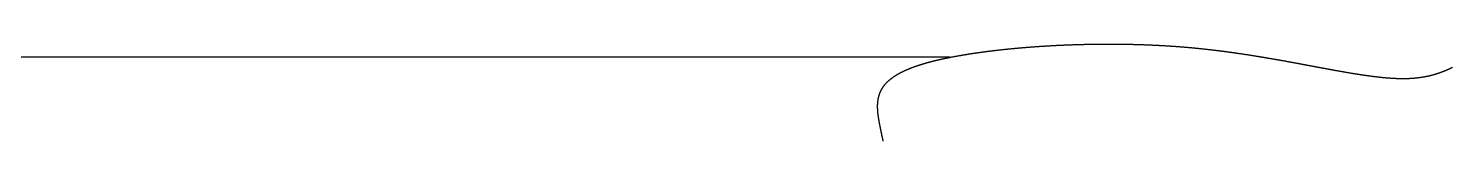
# Model space of a CAD drawing. Header units: millimetres. Extents: x -8855 to 105318, y -17958 to 67465.
# Drawn here: x 56675 to 57370, y 46595 to 46642 of the extents above; entities that cross this region are included whole.
import ezdxf

# ---------------------------------------------------------------- set-up
doc = ezdxf.new("R2010")
doc.units = ezdxf.units.MM
doc.header["$LTSCALE"] = 25

msp = doc.modelspace()

# ---------------------------------------------------------------- linework, layer by layer
msp.add_line((57124.54209, 46636.05204), (56065.89675, 46636.05204))
msp.add_lwpolyline([(57092.05971, 46595.00316), (57092.04073, 46595.08929), (57092.02178, 46595.17536), (57092.00285, 46595.26137), (57091.98394, 46595.34731), (57091.96506, 46595.43319), (57091.9462, 46595.519), (57091.92737, 46595.60474), (57091.90855, 46595.69042), (57091.88977, 46595.77604), (57091.871, 46595.86158), (57091.85226, 46595.94706), (57091.83355, 46596.03248), (57091.81486, 46596.11783), (57091.7962, 46596.20311), (57091.77756, 46596.28833), (57091.75895, 46596.37348), (57091.74036, 46596.45856), (57091.7218, 46596.54358), (57091.70327, 46596.62853), (57091.68476, 46596.71341), (57091.66628, 46596.79823), (57091.64783, 46596.88298), (57091.62941, 46596.96766), (57091.61101, 46597.05227), (57091.59264, 46597.13682), (57091.57431, 46597.2213), (57091.556, 46597.30571), (57091.53772, 46597.39005), (57091.51947, 46597.47433), (57091.50125, 46597.55854), (57091.48306, 46597.64268), (57091.46491, 46597.72675), (57091.44678, 46597.81075), (57091.42869, 46597.89468), (57091.41062, 46597.97855), (57091.39259, 46598.06235), (57091.3746, 46598.14608), (57091.35664, 46598.22974), (57091.33871, 46598.31333), (57091.32081, 46598.39685), (57091.30295, 46598.4803), (57091.28512, 46598.56369), (57091.26733, 46598.647), (57091.24958, 46598.73025), (57091.23186, 46598.81342), (57091.21417, 46598.89653), (57091.19653, 46598.97957), (57091.17892, 46599.06253), (57091.16134, 46599.14543), (57091.14381, 46599.22826), (57091.12631, 46599.31101), (57091.10885, 46599.3937), (57091.09143, 46599.47632), (57091.07405, 46599.55886), (57091.05671, 46599.64134), (57091.03941, 46599.72374), (57091.02215, 46599.80608), (57091.00492, 46599.88834), (57090.98774, 46599.97053), (57090.9706, 46600.05266), (57090.95351, 46600.13471), (57090.93645, 46600.21669), (57090.91944, 46600.29859), (57090.90247, 46600.38043), (57090.88554, 46600.4622), (57090.86866, 46600.54389), (57090.85182, 46600.62551), (57090.83502, 46600.70706), (57090.81827, 46600.78854), (57090.80157, 46600.86995), (57090.7849, 46600.95128), (57090.76829, 46601.03254), (57090.75172, 46601.11373), (57090.7352, 46601.19485), (57090.71872, 46601.2759), (57090.70229, 46601.35687), (57090.68591, 46601.43777), (57090.66958, 46601.5186), (57090.65329, 46601.59935), (57090.63706, 46601.68003), (57090.62087, 46601.76064), (57090.60474, 46601.84118), (57090.58866, 46601.92164), (57090.57262, 46602.00203), (57090.55664, 46602.08235), (57090.54072, 46602.16259), (57090.52485, 46602.24276), (57090.50903, 46602.32286), (57090.49327, 46602.40288), (57090.47757, 46602.48283), (57090.46193, 46602.56271), (57090.44635, 46602.64251), (57090.43082, 46602.72225), (57090.41536, 46602.8019), (57090.39996, 46602.88149), (57090.38462, 46602.961), (57090.36935, 46603.04043), (57090.35415, 46603.1198), (57090.33901, 46603.19909), (57090.32393, 46603.27831), (57090.30893, 46603.35745), (57090.29399, 46603.43652), (57090.27913, 46603.51552), (57090.26434, 46603.59444), (57090.24962, 46603.67329), (57090.23497, 46603.75206), (57090.2204, 46603.83077), (57090.2059, 46603.9094), (57090.19148, 46603.98795), (57090.17713, 46604.06643), (57090.16287, 46604.14484), (57090.14868, 46604.22318), (57090.13458, 46604.30144), (57090.12056, 46604.37962), (57090.10662, 46604.45774), (57090.09276, 46604.53578), (57090.07898, 46604.61374), (57090.0653, 46604.69164), (57090.0517, 46604.76946), (57090.03818, 46604.8472), (57090.02476, 46604.92487), (57090.01142, 46605.00247), (57089.99818, 46605.07999), (57089.98503, 46605.15744), (57089.97197, 46605.23482), (57089.959, 46605.31212), (57089.94613, 46605.38935), (57089.93335, 46605.46651), (57089.92067, 46605.54359), (57089.90809, 46605.62059), (57089.8956, 46605.69753), (57089.88322, 46605.77439), (57089.87094, 46605.85117), (57089.85875, 46605.92788), (57089.84667, 46606.00452), (57089.8347, 46606.08108), (57089.82283, 46606.15757), (57089.81106, 46606.23399), (57089.7994, 46606.31033), (57089.78785, 46606.3866), (57089.77641, 46606.46279), (57089.76508, 46606.53891), (57089.75386, 46606.61495), (57089.74275, 46606.69092), (57089.73175, 46606.76682), (57089.72087, 46606.84264), (57089.7101, 46606.91839), (57089.69945, 46606.99407), (57089.68891, 46607.06967), (57089.6785, 46607.14519), (57089.6682, 46607.22065), (57089.65803, 46607.29602), (57089.64797, 46607.37133), (57089.63804, 46607.44656), (57089.62824, 46607.52171), (57089.61856, 46607.5968), (57089.609, 46607.6718), (57089.59958, 46607.74674), (57089.59028, 46607.8216), (57089.58111, 46607.89638), (57089.57208, 46607.97109), (57089.56317, 46608.04573), (57089.5544, 46608.12029), (57089.54577, 46608.19478), (57089.53727, 46608.2692), (57089.5289, 46608.34354), (57089.52068, 46608.41781), (57089.5126, 46608.492), (57089.50465, 46608.56612), (57089.49685, 46608.64017), (57089.48919, 46608.71414), (57089.48167, 46608.78803), (57089.4743, 46608.86186), (57089.46708, 46608.93561), (57089.46, 46609.00928), (57089.45308, 46609.08288), (57089.4463, 46609.15641), (57089.43967, 46609.22986), (57089.4332, 46609.30324), (57089.42688, 46609.37655), (57089.42071, 46609.44978), (57089.4147, 46609.52294), (57089.40885, 46609.59602), (57089.40315, 46609.66903), (57089.39761, 46609.74197), (57089.39224, 46609.81483), (57089.38702, 46609.88762), (57089.38197, 46609.96033), (57089.37709, 46610.03297), (57089.37236, 46610.10554), (57089.36781, 46610.17803), (57089.36342, 46610.25045), (57089.3592, 46610.32279), (57089.35515, 46610.39506), (57089.35127, 46610.46726), (57089.34756, 46610.53938), (57089.34403, 46610.61143), (57089.34067, 46610.68341), (57089.33748, 46610.75531), (57089.33448, 46610.82714), (57089.33165, 46610.89889), (57089.329, 46610.97057), (57089.32653, 46611.04218), (57089.32424, 46611.11371), (57089.32213, 46611.18517), (57089.32021, 46611.25655), (57089.31847, 46611.32786), (57089.31692, 46611.3991), (57089.31556, 46611.47027), (57089.31438, 46611.54136), (57089.3134, 46611.61237), (57089.3126, 46611.68331), (57089.312, 46611.75418), (57089.31159, 46611.82498), (57089.31137, 46611.8957), (57089.31135, 46611.96634), (57089.31153, 46612.03692), (57089.3119, 46612.10742), (57089.31248, 46612.17784), (57089.31325, 46612.24819), (57089.31423, 46612.31847), (57089.3154, 46612.38868), (57089.31678, 46612.45881), (57089.31837, 46612.52886), (57089.32016, 46612.59885), (57089.32216, 46612.66876), (57089.32437, 46612.73859), (57089.32678, 46612.80836), (57089.32941, 46612.87805), (57089.33225, 46612.94766), (57089.3353, 46613.0172), (57089.33857, 46613.08667), (57089.34205, 46613.15606), (57089.34575, 46613.22538), (57089.34966, 46613.29463), (57089.3538, 46613.3638), (57089.35815, 46613.4329), (57089.36272, 46613.50193), (57089.36752, 46613.57088), (57089.37254, 46613.63976), (57089.37779, 46613.70857), (57089.38326, 46613.7773), (57089.38896, 46613.84595), (57089.39489, 46613.91454), (57089.40104, 46613.98305), (57089.40743, 46614.05149), (57089.41405, 46614.11985), (57089.4209, 46614.18814), (57089.42798, 46614.25636), (57089.4353, 46614.3245), (57089.44286, 46614.39257), (57089.45065, 46614.46056), (57089.45869, 46614.52849), (57089.46696, 46614.59633), (57089.47547, 46614.66411), (57089.48423, 46614.73181), (57089.49323, 46614.79944), (57089.50247, 46614.86699), (57089.51196, 46614.93447), (57089.52169, 46615.00188), (57089.53168, 46615.06921), (57089.54191, 46615.13648), (57089.55239, 46615.20366), (57089.56313, 46615.27078), (57089.57412, 46615.33782), (57089.58536, 46615.40478), (57089.59686, 46615.47167), (57089.60861, 46615.53849), (57089.62062, 46615.60524), (57089.63289, 46615.67191), (57089.64541, 46615.73851), (57089.6582, 46615.80504), (57089.67125, 46615.87149), (57089.68457, 46615.93787), (57089.69815, 46616.00417), (57089.71199, 46616.07041), (57089.7261, 46616.13656), (57089.74048, 46616.20265), (57089.75513, 46616.26866), (57089.77005, 46616.3346), (57089.78523, 46616.40047), (57089.8007, 46616.46626), (57089.81643, 46616.53197), (57089.83244, 46616.59762), (57089.84873, 46616.66319), (57089.86529, 46616.72869), (57089.88213, 46616.79411), (57089.89925, 46616.85947), (57089.91666, 46616.92474), (57089.93434, 46616.98995), (57089.95231, 46617.05508), (57089.97056, 46617.12014), (57089.98909, 46617.18512), (57090.00792, 46617.25003), (57090.02703, 46617.31487), (57090.04643, 46617.37964), (57090.06612, 46617.44433), (57090.0861, 46617.50895), (57090.10637, 46617.57349), (57090.12694, 46617.63796), (57090.1478, 46617.70236), (57090.16896, 46617.76669), (57090.19041, 46617.83094), (57090.21216, 46617.89512), (57090.23421, 46617.95922), (57090.25657, 46618.02325), (57090.27922, 46618.08721), (57090.30218, 46618.1511), (57090.32544, 46618.21491), (57090.34901, 46618.27865), (57090.37288, 46618.34231), (57090.39706, 46618.40591), (57090.42155, 46618.46943), (57090.44635, 46618.53287), (57090.47146, 46618.59624), (57090.49688, 46618.65954), (57090.52261, 46618.72277), (57090.54866, 46618.78592), (57090.57503, 46618.849), (57090.60171, 46618.91201), (57090.62871, 46618.97494), (57090.65603, 46619.03781), (57090.68367, 46619.10059), (57090.71163, 46619.16331), (57090.73992, 46619.22595), (57090.76853, 46619.28852), (57090.79746, 46619.35101), (57090.82672, 46619.41343), (57090.85631, 46619.47578), (57090.88622, 46619.53806), (57090.91647, 46619.60026), (57090.94705, 46619.66239), (57090.97795, 46619.72444), (57091.0092, 46619.78643), (57091.04077, 46619.84834), (57091.07268, 46619.91017), (57091.10493, 46619.97194), (57091.13752, 46620.03363), (57091.17044, 46620.09525), (57091.20371, 46620.15679), (57091.23732, 46620.21826), (57091.27127, 46620.27966), (57091.30556, 46620.34099), (57091.3402, 46620.40224), (57091.37518, 46620.46342), (57091.41051, 46620.52452), (57091.44619, 46620.58556), (57091.48222, 46620.64652), (57091.5186, 46620.7074), (57091.55534, 46620.76822), (57091.59242, 46620.82896), (57091.62986, 46620.88963), (57091.66766, 46620.95022), (57091.70581, 46621.01074), (57091.74432, 46621.07119), (57091.78319, 46621.13157), (57091.82241, 46621.19187), (57091.862, 46621.2521), (57091.90196, 46621.31226), (57091.94227, 46621.37235), (57091.98295, 46621.43236), (57092.024, 46621.49229), (57092.06541, 46621.55216), (57092.10719, 46621.61195), (57092.14934, 46621.67167), (57092.19187, 46621.73132), (57092.23476, 46621.79089), (57092.27803, 46621.85039), (57092.32167, 46621.90982), (57092.36568, 46621.96918), (57092.41008, 46622.02846), (57092.45485, 46622.08767), (57092.49999, 46622.1468), (57092.54552, 46622.20587), (57092.59143, 46622.26486), (57092.63773, 46622.32378), (57092.6844, 46622.38262), (57092.73146, 46622.44139), (57092.77891, 46622.50009), (57092.82674, 46622.55872), (57092.87496, 46622.61727), (57092.92357, 46622.67575), (57092.97257, 46622.73416), (57093.02196, 46622.7925), (57093.07175, 46622.85076), (57093.12193, 46622.90895), (57093.1725, 46622.96706), (57093.22347, 46623.02511), (57093.27484, 46623.08308), (57093.32661, 46623.14098), (57093.37877, 46623.1988), (57093.43134, 46623.25655), (57093.48431, 46623.31423), (57093.53768, 46623.37184), (57093.59146, 46623.42937), (57093.64564, 46623.48684), (57093.70023, 46623.54422), (57093.75523, 46623.60154), (57093.81064, 46623.65878), (57093.86646, 46623.71595), (57093.92268, 46623.77305), (57093.97933, 46623.83008), (57094.03638, 46623.88703), (57094.09385, 46623.94391), (57094.15174, 46624.00072), (57094.21004, 46624.05745), (57094.26876, 46624.11411), (57094.3279, 46624.1707), (57094.38747, 46624.22722), (57094.44745, 46624.28366), (57094.50786, 46624.34003), (57094.56869, 46624.39633), (57094.62995, 46624.45255), (57094.69163, 46624.50871), (57094.75374, 46624.56479), (57094.81628, 46624.62079), (57094.87925, 46624.67673), (57094.94266, 46624.73259), (57095.00649, 46624.78838), (57095.07076, 46624.8441), (57095.13546, 46624.89974), (57095.2006, 46624.95531), (57095.26618, 46625.01081), (57095.33219, 46625.06624), (57095.39865, 46625.12159), (57095.46554, 46625.17687), (57095.53288, 46625.23208), (57095.60066, 46625.28722), (57095.66888, 46625.34228), (57095.73755, 46625.39727), (57095.80667, 46625.45219), (57095.87623, 46625.50704), (57095.94624, 46625.56181), (57096.0167, 46625.61651), (57096.08762, 46625.67114), (57096.15898, 46625.7257), (57096.2308, 46625.78018), (57096.30308, 46625.83459), (57096.37581, 46625.88893), (57096.44899, 46625.94319), (57096.52264, 46625.99739), (57096.59674, 46626.05151), (57096.67131, 46626.10555), (57096.74633, 46626.15953), (57096.82182, 46626.21343), (57096.89778, 46626.26726), (57096.97419, 46626.32102), (57097.05108, 46626.37471), (57097.12843, 46626.42832), (57097.20625, 46626.48186), (57097.28454, 46626.53533), (57097.36331, 46626.58872), (57097.44254, 46626.64205), (57097.52225, 46626.6953), (57097.60243, 46626.74848), (57097.68309, 46626.80158), (57097.76422, 46626.85462), (57097.84583, 46626.90758), (57097.92793, 46626.96047), (57098.0105, 46627.01328), (57098.09355, 46627.06603), (57098.17709, 46627.1187), (57098.26111, 46627.1713), (57098.34561, 46627.22382), (57098.4306, 46627.27628), (57098.51608, 46627.32866), (57098.60205, 46627.38097), (57098.68851, 46627.43321), (57098.77546, 46627.48537), (57098.8629, 46627.53746), (57098.95083, 46627.58948), (57099.03926, 46627.64143), (57099.12818, 46627.69331), (57099.2176, 46627.74511), (57099.30752, 46627.79684), (57099.39793, 46627.8485), (57099.48885, 46627.90009), (57099.58027, 46627.9516), (57099.67219, 46628.00304), (57099.76461, 46628.05441), (57099.85754, 46628.10571), (57099.95098, 46628.15693), (57100.04492, 46628.20808), (57100.13937, 46628.25916), (57100.23433, 46628.31017), (57100.32981, 46628.36111), (57100.42579, 46628.41197), (57100.52229, 46628.46276), (57100.6193, 46628.51348), (57100.71682, 46628.56413), (57100.81486, 46628.6147), (57100.91343, 46628.6652), (57101.0125, 46628.71563), (57101.1121, 46628.76599), (57101.21222, 46628.81628), (57101.31287, 46628.86649), (57101.41403, 46628.91663), (57101.51572, 46628.9667), (57101.61794, 46629.0167), (57101.72069, 46629.06662), (57101.82396, 46629.11647), (57101.92776, 46629.16625), (57102.03209, 46629.21596), (57102.13696, 46629.2656), (57102.24235, 46629.31516), (57102.34828, 46629.36465), (57102.45475, 46629.41407), (57102.56175, 46629.46342), (57102.66929, 46629.51269), (57102.77737, 46629.5619), (57102.88599, 46629.61103), (57102.99515, 46629.66009), (57103.10485, 46629.70907), (57103.2151, 46629.75799), (57103.32589, 46629.80683), (57103.43723, 46629.8556), (57103.54911, 46629.9043), (57103.66154, 46629.95292), (57103.77452, 46630.00148), (57103.88805, 46630.04996), (57104.00213, 46630.09837), (57104.11677, 46630.14671), (57104.23196, 46630.19497), (57104.3477, 46630.24317), (57104.464, 46630.29129), (57104.58086, 46630.33934), (57104.69827, 46630.38732), (57104.81625, 46630.43522), (57104.93478, 46630.48305), (57105.05388, 46630.53082), (57105.17354, 46630.5785), (57105.29376, 46630.62612), (57105.41454, 46630.67367), (57105.53589, 46630.72114), (57105.65781, 46630.76854), (57105.78029, 46630.81587), (57105.90334, 46630.86312), (57106.02696, 46630.91031), (57106.15114, 46630.95742), (57106.2759, 46631.00446), (57106.40122, 46631.05142), (57106.52711, 46631.09832), (57106.65358, 46631.14514), (57106.78062, 46631.19189), (57106.90823, 46631.23856), (57107.03641, 46631.28517), (57107.16517, 46631.3317), (57107.2945, 46631.37816), (57107.42441, 46631.42454), (57107.55489, 46631.47086), (57107.68596, 46631.5171), (57107.8176, 46631.56327), (57107.94981, 46631.60936), (57108.08261, 46631.65538), (57108.21599, 46631.70133), (57108.34994, 46631.74721), (57108.48448, 46631.79301), (57108.6196, 46631.83874), (57108.7553, 46631.8844), (57108.89159, 46631.92998), (57109.02846, 46631.9755), (57109.16591, 46632.02093), (57109.30395, 46632.0663), (57109.44258, 46632.11159), (57109.58179, 46632.15681), (57109.72159, 46632.20195), (57109.86198, 46632.24703), (57110.00296, 46632.29203), (57110.14452, 46632.33695), (57110.28668, 46632.3818), (57110.42943, 46632.42658), (57110.57277, 46632.47129), (57110.7167, 46632.51592), (57110.86123, 46632.56048), (57111.00635, 46632.60496), (57111.15206, 46632.64937), (57111.29837, 46632.69371), (57111.44528, 46632.73797), (57111.59278, 46632.78216), (57111.74088, 46632.82628), (57111.88958, 46632.87032), (57112.03888, 46632.91429), (57112.18877, 46632.95818), (57112.33927, 46633.002), (57112.49037, 46633.04575), (57112.64207, 46633.08942), (57112.79437, 46633.13302), (57112.94727, 46633.17655), (57113.10078, 46633.22), (57113.25489, 46633.26337), (57113.4096, 46633.30668), (57113.56492, 46633.3499), (57113.72084, 46633.39306), (57113.87737, 46633.43614), (57114.0345, 46633.47914), (57114.19223, 46633.52207), (57114.35057, 46633.56493), (57114.50951, 46633.60771), (57114.66904, 46633.65041), (57114.82918, 46633.69304), (57114.98992, 46633.73559), (57115.15126, 46633.77807), (57115.31319, 46633.82047), (57115.47572, 46633.8628), (57115.63884, 46633.90505), (57115.80256, 46633.94722), (57115.96687, 46633.98932), (57116.13177, 46634.03133), (57116.29726, 46634.07328), (57116.46334, 46634.11514), (57116.63001, 46634.15693), (57116.79726, 46634.19864), (57116.9651, 46634.24027), (57117.13353, 46634.28182), (57117.30254, 46634.3233), (57117.47213, 46634.36469), (57117.6423, 46634.40601), (57117.81305, 46634.44725), (57117.98438, 46634.48841), (57118.15629, 46634.52949), (57118.32878, 46634.57049), (57118.50184, 46634.61141), (57118.67548, 46634.65225), (57118.84968, 46634.69302), (57119.02446, 46634.7337), (57119.19982, 46634.7743), (57119.37574, 46634.81482), (57119.55223, 46634.85526), (57119.72928, 46634.89562), (57119.90691, 46634.93589), (57120.0851, 46634.97609), (57120.26385, 46635.0162), (57120.44316, 46635.05624), (57120.62304, 46635.09619), (57120.80348, 46635.13606), (57120.98448, 46635.17584), (57121.16603, 46635.21555), (57121.34815, 46635.25517), (57121.53082, 46635.2947), (57121.71404, 46635.33416), (57121.89782, 46635.37353), (57122.08215, 46635.41282), (57122.26703, 46635.45202), (57122.45246, 46635.49114), (57122.63845, 46635.53018), (57122.82498, 46635.56913), (57123.01205, 46635.608), (57123.19968, 46635.64678), (57123.38784, 46635.68548), (57123.57656, 46635.72409), (57123.76581, 46635.76262), (57123.9556, 46635.80106), (57124.14594, 46635.83942), (57124.33681, 46635.87769), (57124.52822, 46635.91587), (57124.72017, 46635.95397), (57124.91265, 46635.99198), (57125.10567, 46636.02991), (57125.29922, 46636.06774), (57125.4933, 46636.1055), (57125.68791, 46636.14316), (57125.88304, 46636.18073), (57126.07871, 46636.21822), (57126.27489, 46636.25562), (57126.47161, 46636.29293), (57126.66884, 46636.33016), (57126.86659, 46636.36729), (57127.06486, 46636.40434), (57127.26365, 46636.44129), (57127.46295, 46636.47816), (57127.66277, 46636.51494), (57127.8631, 46636.55163), (57128.06394, 46636.58822), (57128.26529, 46636.62473), (57128.46714, 46636.66115), (57128.6695, 46636.69747), (57128.87237, 46636.73371), (57129.07574, 46636.76985), (57129.27961, 46636.8059), (57129.48397, 46636.84186), (57129.68884, 46636.87773), (57129.8942, 46636.9135), (57130.10006, 46636.94919), (57130.30641, 46636.98478), (57130.51325, 46637.02028), (57130.72058, 46637.05568), (57130.9284, 46637.09099), (57131.1367, 46637.12621), (57131.34549, 46637.16133), (57131.55476, 46637.19636), (57131.76452, 46637.2313), (57131.97475, 46637.26614), (57132.18547, 46637.30088), (57132.39666, 46637.33553), (57132.60832, 46637.37009), (57132.82046, 46637.40455), (57133.03308, 46637.43891), (57133.24616, 46637.47318), (57133.45971, 46637.50735), (57133.67373, 46637.54143), (57133.88821, 46637.57541), (57134.10316, 46637.60929), (57134.31857, 46637.64307), (57134.53444, 46637.67676), (57134.75077, 46637.71035), (57134.96756, 46637.74384), (57135.1848, 46637.77724), (57135.4025, 46637.81053), (57135.62066, 46637.84373), (57135.83926, 46637.87683), (57136.05831, 46637.90983), (57136.27781, 46637.94273), (57136.49776, 46637.97553), (57136.71816, 46638.00823), (57136.93899, 46638.04083), (57137.16027, 46638.07333), (57137.38199, 46638.10573), (57137.60414, 46638.13803), (57137.82674, 46638.17023), (57138.04977, 46638.20233), (57138.27323, 46638.23432), (57138.49712, 46638.26622), (57138.72145, 46638.29801), (57138.9462, 46638.3297), (57139.17138, 46638.36129), (57139.39699, 46638.39277), (57139.62302, 46638.42416), (57139.84948, 46638.45544), (57140.07635, 46638.48662), (57140.30365, 46638.51769), (57140.53136, 46638.54866), (57140.75949, 46638.57953), (57140.98803, 46638.61029), (57141.21698, 46638.64094), (57141.44635, 46638.6715), (57141.67613, 46638.70195), (57141.90631, 46638.73229), (57142.1369, 46638.76253), (57142.3679, 46638.79266), (57142.5993, 46638.82268), (57142.8311, 46638.85261), (57143.0633, 46638.88242), (57143.2959, 46638.91213), (57143.5289, 46638.94173), (57143.76229, 46638.97122), (57143.99608, 46639.00061), (57144.23026, 46639.02989), (57144.46482, 46639.05906), (57144.69978, 46639.08812), (57144.93513, 46639.11708), (57145.17086, 46639.14593), (57145.40697, 46639.17466), (57145.64347, 46639.20329), (57145.88035, 46639.23182), (57146.11761, 46639.26023), (57146.35524, 46639.28853), (57146.59325, 46639.31672), (57146.83164, 46639.3448), (57147.0704, 46639.37278), (57147.30953, 46639.40064), (57147.54903, 46639.42839), (57147.7889, 46639.45603), (57148.02914, 46639.48356), (57148.26974, 46639.51097), (57148.5107, 46639.53828), (57148.75202, 46639.56547), (57148.99371, 46639.59256), (57149.23575, 46639.61953), (57149.47816, 46639.64638), (57149.72091, 46639.67313), (57149.96402, 46639.69976), (57150.20748, 46639.72628), (57150.4513, 46639.75268), (57150.69546, 46639.77897), (57150.93997, 46639.80515), (57151.18482, 46639.83121), (57151.43002, 46639.85716), (57151.67557, 46639.88299), (57151.92145, 46639.90871), (57152.16767, 46639.93431), (57152.41423, 46639.9598), (57152.66113, 46639.98517), (57152.90836, 46640.01043), (57153.15592, 46640.03557), (57153.40382, 46640.0606), (57153.65204, 46640.0855), (57153.90059, 46640.11029), (57154.14947, 46640.13497), (57154.39868, 46640.15952), (57154.64821, 46640.18396), (57154.89806, 46640.20828), (57155.14823, 46640.23249), (57155.39872, 46640.25657), (57155.64952, 46640.28054), (57155.90064, 46640.30439), (57156.15208, 46640.32812), (57156.40382, 46640.35173), (57156.65588, 46640.37522), (57156.90825, 46640.39859), (57157.16092, 46640.42184), (57157.4139, 46640.44498), (57157.66719, 46640.46799), (57157.92077, 46640.49088), (57158.17466, 46640.51365), (57158.42885, 46640.5363), (57158.68333, 46640.55882), (57158.93811, 46640.58123), (57159.19319, 46640.60352), (57159.44856, 46640.62568), (57159.70422, 46640.64772), (57159.96017, 46640.66964), (57160.21641, 46640.69143), (57160.47293, 46640.71311), (57160.72974, 46640.73466), (57160.98683, 46640.75608), (57161.24421, 46640.77739), (57161.50186, 46640.79857), (57161.7598, 46640.81962), (57162.01801, 46640.84055), (57162.27649, 46640.86136), (57162.53525, 46640.88204), (57162.79429, 46640.9026), (57163.05359, 46640.92303), (57163.31316, 46640.94333), (57163.573, 46640.96352), (57163.8331, 46640.98357), (57164.09347, 46641.0035), (57164.35411, 46641.0233), (57164.615, 46641.04298), (57164.87615, 46641.06253), (57165.13756, 46641.08195), (57165.39923, 46641.10124), (57165.66115, 46641.12041), (57165.92332, 46641.13945), (57166.18575, 46641.15836), (57166.44842, 46641.17714), (57166.71135, 46641.1958), (57166.97452, 46641.21432), (57167.23793, 46641.23272), (57167.50159, 46641.25099), (57167.76549, 46641.26913), (57168.02963, 46641.28714), (57168.29401, 46641.30502), (57168.55863, 46641.32276), (57168.82348, 46641.34038), (57169.08856, 46641.35787), (57169.35388, 46641.37523), (57169.61943, 46641.39245), (57169.88521, 46641.40955), (57170.15121, 46641.42651), (57170.41744, 46641.44335), (57170.6839, 46641.46004), (57170.95058, 46641.47661), (57171.21748, 46641.49305), (57171.48459, 46641.50935), (57171.75193, 46641.52552), (57172.01948, 46641.54156), (57172.28725, 46641.55746), (57172.55523, 46641.57323), (57172.82342, 46641.58887), (57173.09182, 46641.60437), (57173.36043, 46641.61973), (57173.62925, 46641.63497), (57173.89827, 46641.65007), (57174.16749, 46641.66503), (57174.43692, 46641.67986), (57174.70655, 46641.69455), (57174.97637, 46641.70911), (57175.24639, 46641.72353), (57175.51661, 46641.73781), (57175.78702, 46641.75196), (57176.05763, 46641.76597), (57176.32842, 46641.77985), (57176.59941, 46641.79358), (57176.87058, 46641.80719), (57177.14194, 46641.82065), (57177.41348, 46641.83397), (57177.6852, 46641.84716), (57177.95711, 46641.86021), (57178.22919, 46641.87312), (57178.50145, 46641.88589), (57178.77389, 46641.89852), (57179.0465, 46641.91102), (57179.31929, 46641.92337), (57179.59225, 46641.93559), (57179.86538, 46641.94766), (57180.13867, 46641.95959), (57180.41213, 46641.97139), (57180.68576, 46641.98304), (57180.95955, 46641.99455), (57181.23351, 46642.00592), (57181.50762, 46642.01715), (57181.78189, 46642.02824), (57182.05632, 46642.03919), (57182.33091, 46642.04999), (57182.60564, 46642.06066), (57182.88054, 46642.07118), (57183.15558, 46642.08155), (57183.43077, 46642.09179), (57183.7061, 46642.10188), (57183.98159, 46642.11183), (57184.25722, 46642.12163), (57184.53299, 46642.13129), (57184.8089, 46642.14081), (57185.08495, 46642.15018), (57185.36114, 46642.15941), (57185.63747, 46642.16849), (57185.91393, 46642.17743), (57186.19052, 46642.18622), (57186.46724, 46642.19487), (57186.7441, 46642.20337), (57187.02108, 46642.21172), (57187.29819, 46642.21993), (57187.57543, 46642.22799), (57187.85278, 46642.23591), (57188.13026, 46642.24368), (57188.40787, 46642.2513), (57188.68558, 46642.25877), (57188.96342, 46642.2661), (57189.24137, 46642.27328), (57189.51944, 46642.28031), (57189.79762, 46642.28719), (57190.0759, 46642.29393), (57190.3543, 46642.30051), (57190.63281, 46642.30695), (57190.91142, 46642.31324), (57191.19013, 46642.31937), (57191.46895, 46642.32536), (57191.74787, 46642.3312), (57192.02689, 46642.33689), (57192.30601, 46642.34242), (57192.58522, 46642.34781), (57192.86453, 46642.35304), (57193.14393, 46642.35813), (57193.42342, 46642.36306), (57193.703, 46642.36784), (57193.98267, 46642.37247), (57194.26243, 46642.37695), (57194.54227, 46642.38128), (57194.8222, 46642.38545), (57195.10221, 46642.38947), (57195.38229, 46642.39334), (57195.66246, 46642.39705), (57195.9427, 46642.40061), (57196.22302, 46642.40402), (57196.50342, 46642.40727), (57196.78388, 46642.41037), (57197.06442, 46642.41331), (57197.34503, 46642.4161), (57197.6257, 46642.41874), (57197.90644, 46642.42122), (57198.18724, 46642.42354), (57198.46811, 46642.42571), (57198.74903, 46642.42772), (57199.03002, 46642.42958), (57199.31106, 46642.43128), (57199.59217, 46642.43283), (57199.87332, 46642.43421), (57200.15453, 46642.43544), (57200.43579, 46642.43652), (57200.7171, 46642.43743), (57200.99846, 46642.43819), (57201.27986, 46642.43879), (57201.56131, 46642.43924), (57201.84281, 46642.43952), (57202.12434, 46642.43964), (57202.40592, 46642.43961), (57202.68754, 46642.43942), (57202.96919, 46642.43907), (57203.25088, 46642.43856), (57203.5326, 46642.43788), (57203.81435, 46642.43705), (57204.09614, 46642.43606), (57204.37795, 46642.43491), (57204.65979, 46642.4336), (57204.94166, 46642.43212), (57205.22355, 46642.43049), (57205.50546, 46642.42869), (57205.7874, 46642.42674), (57206.06935, 46642.42462), (57206.35133, 46642.42234), (57206.63332, 46642.41989), (57206.91532, 46642.41729), (57207.19734, 46642.41452), (57207.47937, 46642.41158), (57207.7614, 46642.40849), (57208.04345, 46642.40523), (57208.32551, 46642.40181), (57208.60756, 46642.39822), (57208.88963, 46642.39447), (57209.17169, 46642.39055), (57209.45376, 46642.38647), (57209.73582, 46642.38223), (57210.01788, 46642.37782), (57210.29994, 46642.37324), (57210.58199, 46642.3685), (57210.86403, 46642.3636), (57211.14606, 46642.35852), (57211.42809, 46642.35328), (57211.7101, 46642.34788), (57211.99209, 46642.34231), (57212.27407, 46642.33657), (57212.55604, 46642.33066), (57212.83798, 46642.32458), (57213.1199, 46642.31834), (57213.40181, 46642.31193), (57213.68368, 46642.30535), (57213.96554, 46642.29861), (57214.24736, 46642.29169), (57214.52916, 46642.28461), (57214.81093, 46642.27736), (57215.09267, 46642.26993), (57215.37437, 46642.26234), (57215.65604, 46642.25458), (57215.93767, 46642.24665), (57216.21926, 46642.23855), (57216.50082, 46642.23027), (57216.78233, 46642.22183), (57217.0638, 46642.21322), (57217.34522, 46642.20443), (57217.6266, 46642.19547), (57217.90794, 46642.18634), (57218.18922, 46642.17704), (57218.47045, 46642.16757), (57218.75163, 46642.15793), (57219.03275, 46642.14811), (57219.31382, 46642.13812), (57219.59484, 46642.12795), (57219.87579, 46642.11762), (57220.15668, 46642.10711), (57220.43752, 46642.09642), (57220.71828, 46642.08556), (57220.99899, 46642.07453), (57221.27962, 46642.06332), (57221.56019, 46642.05194), (57221.84069, 46642.04039), (57222.12111, 46642.02865), (57222.40146, 46642.01675), (57222.68174, 46642.00466), (57222.96195, 46641.99241), (57223.24207, 46641.97997), (57223.52211, 46641.96736), (57223.80208, 46641.95458), (57224.08196, 46641.94161), (57224.36176, 46641.92848), (57224.64147, 46641.91516), (57224.9211, 46641.90167), (57225.20064, 46641.888), (57225.48009, 46641.87416), (57225.75945, 46641.86014), (57226.03871, 46641.84594), (57226.31789, 46641.83156), (57226.59697, 46641.81701), (57226.87595, 46641.80229), (57227.15483, 46641.78738), (57227.43362, 46641.7723), (57227.71231, 46641.75704), (57227.99089, 46641.74161), (57228.26937, 46641.72599), (57228.54775, 46641.71021), (57228.82602, 46641.69424), (57229.10418, 46641.6781), (57229.38223, 46641.66178), (57229.66018, 46641.64528), (57229.93801, 46641.62861), (57230.21573, 46641.61176), (57230.49333, 46641.59473), (57230.77082, 46641.57752), (57231.04819, 46641.56014), (57231.32545, 46641.54258), (57231.60258, 46641.52485), (57231.87959, 46641.50693), (57232.15648, 46641.48884), (57232.43325, 46641.47057), (57232.70989, 46641.45213), (57232.9864, 46641.4335), (57233.26279, 46641.4147), (57233.53904, 46641.39572), (57233.81517, 46641.37657), (57234.09116, 46641.35723), (57234.36702, 46641.33772), (57234.64275, 46641.31803), (57234.91833, 46641.29817), (57235.19378, 46641.27812), (57235.46909, 46641.2579), (57235.74426, 46641.2375), (57236.01929, 46641.21693), (57236.29417, 46641.19617), (57236.56891, 46641.17524), (57236.84351, 46641.15413), (57237.11795, 46641.13284), (57237.39225, 46641.11137), (57237.66639, 46641.08973), (57237.94039, 46641.06791), (57238.21423, 46641.04591), (57238.48792, 46641.02373), (57238.76145, 46641.00137), (57239.03482, 46640.97884), (57239.30804, 46640.95613), (57239.58109, 46640.93324), (57239.85399, 46640.91017), (57240.12672, 46640.88692), (57240.39929, 46640.8635), (57240.67169, 46640.8399), (57240.94393, 46640.81612), (57241.216, 46640.79217), (57241.4879, 46640.76803), (57241.75963, 46640.74373), (57242.0312, 46640.71924), (57242.30259, 46640.69459), (57242.57381, 46640.66975), (57242.84487, 46640.64475), (57243.11575, 46640.61957), (57243.38645, 46640.59422), (57243.65699, 46640.5687), (57243.92735, 46640.54301), (57244.19753, 46640.51715), (57244.46755, 46640.49112), (57244.73738, 46640.46492), (57245.00704, 46640.43855), (57245.27652, 46640.41202), (57245.54583, 46640.38532), (57245.81496, 46640.35846), (57246.08391, 46640.33143), (57246.35268, 46640.30424), (57246.62127, 46640.27688), (57246.88968, 46640.24937), (57247.15792, 46640.22169), (57247.42597, 46640.19385), (57247.69384, 46640.16585), (57247.96153, 46640.1377), (57248.22903, 46640.10938), (57248.49635, 46640.08091), (57248.76349, 46640.05228), (57249.03045, 46640.0235), (57249.29722, 46639.99456), (57249.5638, 46639.96547), (57249.8302, 46639.93622), (57250.09641, 46639.90682), (57250.36244, 46639.87727), (57250.62828, 46639.84757), (57250.89393, 46639.81771), (57251.15939, 46639.78771), (57251.42466, 46639.75756), (57251.68975, 46639.72726), (57251.95464, 46639.69682), (57252.21934, 46639.66623), (57252.48386, 46639.63549), (57252.74818, 46639.60461), (57253.0123, 46639.57358), (57253.27624, 46639.54241), (57253.53998, 46639.5111), (57253.80353, 46639.47964), (57254.06688, 46639.44805), (57254.33004, 46639.41631), (57254.593, 46639.38444), (57254.85577, 46639.35243), (57255.11834, 46639.32028), (57255.38072, 46639.28799), (57255.64289, 46639.25556), (57255.90487, 46639.223), (57256.16665, 46639.19031), (57256.42823, 46639.15748), (57256.68961, 46639.12452), (57256.95079, 46639.09143), (57257.21177, 46639.0582), (57257.47254, 46639.02485), (57257.73312, 46638.99136), (57257.99349, 46638.95775), (57258.25366, 46638.92401), (57258.51363, 46638.89014), (57258.77339, 46638.85614), (57259.03295, 46638.82202), (57259.29231, 46638.78777), (57259.55146, 46638.7534), (57259.81041, 46638.71891), (57260.06915, 46638.6843), (57260.32768, 46638.64957), (57260.58601, 46638.61471), (57260.84414, 46638.57974), (57261.10205, 46638.54465), (57261.35976, 46638.50944), (57261.61726, 46638.47412), (57261.87456, 46638.43869), (57262.13164, 46638.40313), (57262.38852, 46638.36747), (57262.64519, 46638.3317), (57262.90165, 46638.29581), (57263.1579, 46638.25982), (57263.41394, 46638.22371), (57263.66977, 46638.1875), (57263.92539, 46638.15118), (57264.1808, 46638.11476), (57264.436, 46638.07823), (57264.69099, 46638.04159), (57264.94577, 46638.00486), (57265.20033, 46637.96802), (57265.45468, 46637.93108), (57265.70882, 46637.89404), (57265.96275, 46637.8569), (57266.21646, 46637.81966), (57266.46996, 46637.78233), (57266.72325, 46637.7449), (57266.97632, 46637.70738), (57267.22917, 46637.66976), (57267.48181, 46637.63205), (57267.73424, 46637.59424), (57267.98645, 46637.55635), (57268.23845, 46637.51836), (57268.49022, 46637.48029), (57268.74179, 46637.44212), (57268.99313, 46637.40387), (57269.24426, 46637.36554), (57269.49517, 46637.32712), (57269.74586, 46637.28861), (57269.99633, 46637.25002), (57270.24659, 46637.21135), (57270.49662, 46637.1726), (57270.74644, 46637.13377), (57270.99604, 46637.09486), (57271.24542, 46637.05587), (57271.49457, 46637.0168), (57271.74351, 46636.97765), (57271.99223, 46636.93843), (57272.24072, 46636.89914), (57272.48899, 46636.85977), (57272.73705, 46636.82033), (57272.98488, 46636.78082), (57273.23248, 46636.74124), (57273.47987, 46636.70159), (57273.72703, 46636.66187), (57273.97396, 46636.62208), (57274.22068, 46636.58223), (57274.46716, 46636.54231), (57274.71343, 46636.50232), (57274.95947, 46636.46227), (57275.20528, 46636.42216), (57275.45087, 46636.38199), (57275.69623, 46636.34176), (57275.94137, 46636.30146), (57276.18628, 46636.26111), (57276.43096, 46636.2207), (57276.67542, 46636.18024), (57276.91965, 46636.13972), (57277.16365, 46636.09914), (57277.40742, 46636.05851), (57277.65097, 46636.01782), (57277.89428, 46635.97709), (57278.13737, 46635.9363), (57278.38023, 46635.89547), (57278.62285, 46635.85458), (57278.86525, 46635.81365), (57279.10742, 46635.77267), (57279.34935, 46635.73165), (57279.59106, 46635.69057), (57279.83253, 46635.64946), (57280.07377, 46635.6083), (57280.31478, 46635.5671), (57280.55556, 46635.52586), (57280.7961, 46635.48458), (57281.03641, 46635.44326), (57281.27649, 46635.4019), (57281.51634, 46635.36051), (57281.75594, 46635.31908), (57281.99532, 46635.27761), (57282.23446, 46635.23611), (57282.47337, 46635.19458), (57282.71204, 46635.15301), (57282.95047, 46635.11141), (57283.18867, 46635.06979), (57283.42663, 46635.02813), (57283.66436, 46634.98644), (57283.90184, 46634.94473), (57284.13909, 46634.90299), (57284.37611, 46634.86123), (57284.61288, 46634.81944), (57284.84942, 46634.77763), (57285.08572, 46634.7358), (57285.32178, 46634.69394), (57285.55759, 46634.65206), (57285.79317, 46634.61017), (57286.02851, 46634.56825), (57286.26361, 46634.52632), (57286.49847, 46634.48438), (57286.73309, 46634.44241), (57286.96747, 46634.40043), (57287.2016, 46634.35844), (57287.43549, 46634.31644), (57287.66914, 46634.27442), (57287.90255, 46634.2324), (57288.13572, 46634.19036), (57288.36864, 46634.14832), (57288.60131, 46634.10626), (57288.83375, 46634.06421), (57289.06594, 46634.02214), (57289.29788, 46633.98007), (57289.52958, 46633.938), (57289.76104, 46633.89592), (57289.99224, 46633.85385), (57290.22321, 46633.81177), (57290.45392, 46633.76969), (57290.68439, 46633.72761), (57290.91462, 46633.68554), (57291.14459, 46633.64347), (57291.37432, 46633.6014), (57291.6038, 46633.55934), (57291.83303, 46633.51728), (57292.06202, 46633.47523), (57292.29075, 46633.43319), (57292.51923, 46633.39116), (57292.74747, 46633.34914), (57292.97545, 46633.30713), (57293.20319, 46633.26513), (57293.43067, 46633.22314), (57293.65791, 46633.18117), (57293.88489, 46633.13921), (57294.11162, 46633.09727), (57294.3381, 46633.05534), (57294.56433, 46633.01344), (57294.7903, 46632.97155), (57295.01602, 46632.92968), (57295.24149, 46632.88784), (57295.4667, 46632.84601), (57295.69166, 46632.80421), (57295.91637, 46632.76243), (57296.14082, 46632.72067), (57296.36502, 46632.67895), (57296.58896, 46632.63724), (57296.81265, 46632.59557), (57297.03608, 46632.55393), (57297.25925, 46632.51231), (57297.48217, 46632.47073), (57297.70483, 46632.42917), (57297.92723, 46632.38765), (57298.14938, 46632.34616), (57298.37127, 46632.30471), (57298.5929, 46632.26329), (57298.81427, 46632.22191), (57299.03538, 46632.18057), (57299.25623, 46632.13927), (57299.47683, 46632.098), (57299.69716, 46632.05678), (57299.91724, 46632.01559), (57300.13705, 46631.97445), (57300.3566, 46631.93336), (57300.57589, 46631.8923), (57300.79492, 46631.8513), (57301.01369, 46631.81034), (57301.2322, 46631.76942), (57301.45044, 46631.72856), (57301.66842, 46631.68774), (57301.88614, 46631.64697), (57302.10359, 46631.60626), (57302.32078, 46631.5656), (57302.53771, 46631.52499), (57302.75437, 46631.48443), (57302.97077, 46631.44393), (57303.1869, 46631.40349), (57303.40277, 46631.3631), (57303.61837, 46631.32277), (57303.8337, 46631.28251), (57304.04877, 46631.2423), (57304.26357, 46631.20215), (57304.47811, 46631.16206), (57304.69237, 46631.12204), (57304.90637, 46631.08208), (57305.1201, 46631.04219), (57305.33357, 46631.00236), (57305.54676, 46630.9626), (57305.75969, 46630.92291), (57305.97234, 46630.88328), (57306.18473, 46630.84373), (57306.39684, 46630.80424), (57306.60869, 46630.76483), (57306.82026, 46630.72549), (57307.03157, 46630.68623), (57307.2426, 46630.64704), (57307.45336, 46630.60793), (57307.66385, 46630.56889), (57307.87406, 46630.52993), (57308.08401, 46630.49105), (57308.29368, 46630.45225), (57308.50307, 46630.41353), (57308.7122, 46630.37489), (57308.92105, 46630.33633), (57309.12962, 46630.29786), (57309.33792, 46630.25947), (57309.54595, 46630.22117), (57309.7537, 46630.18296), (57309.96117, 46630.14483), (57310.16837, 46630.10679), (57310.37529, 46630.06884), (57310.58194, 46630.03098), (57310.78831, 46629.99322), (57310.9944, 46629.95554), (57311.20021, 46629.91796), (57311.40575, 46629.88047), (57311.611, 46629.84308), (57311.81598, 46629.80579), (57312.02068, 46629.76859), (57312.2251, 46629.73149), (57312.42924, 46629.69449), (57312.6331, 46629.65759), (57312.83668, 46629.62079), (57313.03998, 46629.5841), (57313.243, 46629.5475), (57313.44574, 46629.51102), (57313.64819, 46629.47463), (57313.85037, 46629.43836), (57314.05226, 46629.40219), (57314.25387, 46629.36613), (57314.45519, 46629.33017), (57314.65624, 46629.29433), (57314.857, 46629.2586), (57315.05747, 46629.22298), (57315.25766, 46629.18748), (57315.45757, 46629.15209), (57315.65719, 46629.11681), (57315.85653, 46629.08165), (57316.05558, 46629.04661), (57316.25434, 46629.01168), (57316.45282, 46628.97688), (57316.65101, 46628.94219), (57316.84892, 46628.90763), (57317.04654, 46628.87318), (57317.24387, 46628.83886), (57317.44091, 46628.80467), (57317.63766, 46628.7706), (57317.83413, 46628.73665), (57318.03031, 46628.70283), (57318.22619, 46628.66914), (57318.42179, 46628.63558), (57318.6171, 46628.60215), (57318.81212, 46628.56885), (57319.00685, 46628.53568), (57319.20128, 46628.50264), (57319.39543, 46628.46974), (57319.58928, 46628.43697), (57319.78285, 46628.40434), (57319.97612, 46628.37184), (57320.16909, 46628.33948), (57320.36178, 46628.30726), (57320.55417, 46628.27519), (57320.74627, 46628.24325), (57320.93807, 46628.21145), (57321.12958, 46628.17979), (57321.3208, 46628.14828), (57321.51172, 46628.11692), (57321.70234, 46628.0857), (57321.89267, 46628.05462), (57322.08271, 46628.02369), (57322.27245, 46627.99292), (57322.46189, 46627.96229), (57322.65103, 46627.93181), (57322.83988, 46627.90148), (57323.02843, 46627.87131), (57323.21669, 46627.84128), (57323.40464, 46627.81142), (57323.5923, 46627.78171), (57323.77965, 46627.75215), (57323.96671, 46627.72275), (57324.15347, 46627.69351), (57324.33993, 46627.66443), (57324.52609, 46627.63551), (57324.71195, 46627.60675), (57324.89751, 46627.57816), (57325.08276, 46627.54972), (57325.26772, 46627.52145), (57325.45237, 46627.49335), (57325.63672, 46627.46541), (57325.82077, 46627.43764), (57326.00452, 46627.41004), (57326.18796, 46627.3826), (57326.3711, 46627.35534), (57326.55394, 46627.32825), (57326.73647, 46627.30133), (57326.9187, 46627.27458), (57327.10062, 46627.24801), (57327.28224, 46627.22161), (57327.46355, 46627.19539), (57327.64456, 46627.16934), (57327.82526, 46627.14348), (57328.00566, 46627.11779), (57328.18575, 46627.09228), (57328.36553, 46627.06695), (57328.545, 46627.0418), (57328.72417, 46627.01684), (57328.90302, 46626.99206), (57329.08157, 46626.96747), (57329.25982, 46626.94306), (57329.43775, 46626.91884), (57329.61537, 46626.8948), (57329.79268, 46626.87096), (57329.96969, 46626.8473), (57330.14638, 46626.82384), (57330.32276, 46626.80057), (57330.49883, 46626.77749), (57330.67459, 46626.7546), (57330.85004, 46626.73191), (57331.02518, 46626.70941), (57331.2, 46626.68711), (57331.37451, 46626.66501), (57331.54871, 46626.64311), (57331.7226, 46626.6214), (57331.89617, 46626.5999), (57332.06942, 46626.5786), (57332.24237, 46626.5575), (57332.415, 46626.5366), (57332.58731, 46626.51591), (57332.75931, 46626.49542), (57332.93099, 46626.47514), (57333.10236, 46626.45507), (57333.27341, 46626.43521), (57333.44414, 46626.41555), (57333.61456, 46626.39611), (57333.78466, 46626.37687), (57333.95444, 46626.35785), (57334.12391, 46626.33905), (57334.29305, 46626.32045), (57334.46188, 46626.30208), (57334.63039, 46626.28391), (57334.79858, 46626.26597), (57334.96645, 46626.24824), (57335.134, 46626.23074), (57335.30123, 46626.21345), (57335.46814, 46626.19639), (57335.63473, 46626.17954), (57335.80099, 46626.16292), (57335.96694, 46626.14653), (57336.13256, 46626.13035), (57336.29786, 46626.11441), (57336.46284, 46626.09869), (57336.6275, 46626.0832), (57336.79183, 46626.06794), (57336.95584, 46626.05291), (57337.11953, 46626.03811), (57337.28289, 46626.02354), (57337.44593, 46626.00921), (57337.60864, 46625.99511), (57337.77102, 46625.98124), (57337.93309, 46625.96761), (57338.09482, 46625.95422), (57338.25623, 46625.94106), (57338.41731, 46625.92814), (57338.57807, 46625.91547), (57338.7385, 46625.90303), (57338.8986, 46625.89084), (57339.05837, 46625.87888), (57339.21782, 46625.86718), (57339.37694, 46625.85571), (57339.53573, 46625.84449), (57339.69419, 46625.83352), (57339.85232, 46625.8228), (57340.01012, 46625.81232), (57340.16759, 46625.80209), (57340.32473, 46625.79212), (57340.48154, 46625.78239), (57340.63803, 46625.77291), (57340.79418, 46625.76368), (57340.95, 46625.75471), (57341.10549, 46625.74599), (57341.26065, 46625.73752), (57341.41548, 46625.72931), (57341.56998, 46625.72135), (57341.72414, 46625.71365), (57341.87798, 46625.70621), (57342.03148, 46625.69902), (57342.18465, 46625.69208), (57342.3375, 46625.68541), (57342.49001, 46625.67899), (57342.64218, 46625.67284), (57342.79403, 46625.66694), (57342.94554, 46625.6613), (57343.09672, 46625.65593), (57343.24757, 46625.65082), (57343.39809, 46625.64597), (57343.54828, 46625.64138), (57343.69813, 46625.63705), (57343.84765, 46625.63299), (57343.99683, 46625.6292), (57344.14569, 46625.62567), (57344.29421, 46625.6224), (57344.44239, 46625.6194), (57344.59025, 46625.61667), (57344.73777, 46625.61421), (57344.88495, 46625.61202), (57345.03181, 46625.61009), (57345.17833, 46625.60844), (57345.32451, 46625.60705), (57345.47036, 46625.60594), (57345.61588, 46625.60509), (57345.76106, 46625.60452), (57345.90591, 46625.60423), (57346.05042, 46625.6042), (57346.1946, 46625.60445), (57346.33845, 46625.60498), (57346.48196, 46625.60578), (57346.62513, 46625.60685), (57346.76797, 46625.60821), (57346.91047, 46625.60984), (57347.05264, 46625.61174), (57347.19448, 46625.61393), (57347.33597, 46625.6164), (57347.47714, 46625.61914), (57347.61796, 46625.62216), (57347.75845, 46625.62547), (57347.89861, 46625.62906), (57348.03842, 46625.63293), (57348.17791, 46625.63708), (57348.31705, 46625.64151), (57348.45586, 46625.64623), (57348.59433, 46625.65124), (57348.73247, 46625.65653), (57348.87027, 46625.6621), (57349.00773, 46625.66796), (57349.14486, 46625.6741), (57349.28165, 46625.68053), (57349.4181, 46625.68724), (57349.55422, 46625.69425), (57349.69001, 46625.70153), (57349.82546, 46625.7091), (57349.96057, 46625.71696), (57350.09536, 46625.7251), (57350.22981, 46625.73352), (57350.36392, 46625.74222), (57350.49771, 46625.75121), (57350.63116, 46625.76048), (57350.76429, 46625.77002), (57350.89708, 46625.77985), (57351.02955, 46625.78995), (57351.16169, 46625.80034), (57351.2935, 46625.81099), (57351.42499, 46625.82193), (57351.55615, 46625.83314), (57351.68698, 46625.84462), (57351.81749, 46625.85638), (57351.94768, 46625.86841), (57352.07754, 46625.88071), (57352.20709, 46625.89328), (57352.33631, 46625.90612), (57352.46521, 46625.91924), (57352.59379, 46625.93262), (57352.72205, 46625.94626), (57352.84999, 46625.96018), (57352.97762, 46625.97436), (57353.10492, 46625.9888), (57353.23192, 46626.00351), (57353.35859, 46626.01849), (57353.48495, 46626.03372), (57353.611, 46626.04922), (57353.73673, 46626.06498), (57353.86216, 46626.081), (57353.98727, 46626.09727), (57354.11206, 46626.11381), (57354.23655, 46626.1306), (57354.36073, 46626.14765), (57354.4846, 46626.16496), (57354.60816, 46626.18252), (57354.73141, 46626.20034), (57354.85436, 46626.21841), (57354.977, 46626.23673), (57355.09933, 46626.25531), (57355.22136, 46626.27413), (57355.34309, 46626.29321), (57355.46451, 46626.31253), (57355.58563, 46626.3321), (57355.70645, 46626.35193), (57355.82697, 46626.37199), (57355.94719, 46626.39231), (57356.06711, 46626.41287), (57356.18673, 46626.43367), (57356.30605, 46626.45472), (57356.42507, 46626.47601), (57356.5438, 46626.49754), (57356.66223, 46626.51931), (57356.78037, 46626.54132), (57356.89821, 46626.56357), (57357.01576, 46626.58606), (57357.13302, 46626.60879), (57357.24998, 46626.63176), (57357.36665, 46626.65496), (57357.48304, 46626.67839), (57357.59913, 46626.70206), (57357.71493, 46626.72596), (57357.83045, 46626.75009), (57357.94568, 46626.77445), (57358.06062, 46626.79905), (57358.17528, 46626.82387), (57358.28965, 46626.84891), (57358.40374, 46626.87418), (57358.51755, 46626.89968), (57358.63108, 46626.9254), (57358.74432, 46626.95134), (57358.85729, 46626.97751), (57358.96998, 46627.00389), (57359.08239, 46627.03049), (57359.19452, 46627.05731), (57359.30638, 46627.08434), (57359.41796, 46627.11159), (57359.52927, 46627.13906), (57359.64031, 46627.16673), (57359.75107, 46627.19462), (57359.86157, 46627.22272), (57359.97179, 46627.25102), (57360.08174, 46627.27954), (57360.19143, 46627.30826), (57360.30085, 46627.33719), (57360.41, 46627.36632), (57360.51889, 46627.39565), (57360.62751, 46627.42519), (57360.73587, 46627.45493), (57360.84396, 46627.48486), (57360.9518, 46627.515), (57361.05937, 46627.54533), (57361.16669, 46627.57586), (57361.27374, 46627.60658), (57361.38054, 46627.6375), (57361.48708, 46627.6686), (57361.59336, 46627.6999), (57361.69939, 46627.73139), (57361.80516, 46627.76307), (57361.91069, 46627.79494), (57362.01595, 46627.82699), (57362.12097, 46627.85923), (57362.22574, 46627.89165), (57362.33026, 46627.92425), (57362.43453, 46627.95704), (57362.53855, 46627.99001), (57362.64232, 46628.02315), (57362.74585, 46628.05648), (57362.84914, 46628.08998), (57362.95218, 46628.12365), (57363.05498, 46628.1575), (57363.15753, 46628.19153), (57363.25985, 46628.22572), (57363.36192, 46628.26009), (57363.46376, 46628.29463), (57363.56535, 46628.32933), (57363.66671, 46628.36421), (57363.76784, 46628.39924), (57363.86873, 46628.43445), (57363.96938, 46628.46982), (57364.0698, 46628.50535), (57364.16999, 46628.54104), (57364.26995, 46628.57689), (57364.36967, 46628.6129), (57364.46917, 46628.64907), (57364.56843, 46628.68539), (57364.66747, 46628.72187), (57364.76629, 46628.75851), (57364.86487, 46628.7953), (57364.96323, 46628.83224), (57365.06137, 46628.86933), (57365.15928, 46628.90657), (57365.25698, 46628.94395), (57365.35445, 46628.98149), (57365.4517, 46629.01917), (57365.54873, 46629.057), (57365.64554, 46629.09497), (57365.74213, 46629.13308), (57365.83851, 46629.17133), (57365.93467, 46629.20972), (57366.03062, 46629.24825), (57366.12636, 46629.28692), (57366.22188, 46629.32573), (57366.31719, 46629.36467), (57366.41228, 46629.40374), (57366.50717, 46629.44295), (57366.60185, 46629.48229), (57366.69632, 46629.52176), (57366.79059, 46629.56136), (57366.88464, 46629.60108), (57366.9785, 46629.64094), (57367.07214, 46629.68092), (57367.16559, 46629.72102), (57367.25883, 46629.76125), (57367.35187, 46629.80159), (57367.44471, 46629.84206), (57367.53735, 46629.88265), (57367.62979, 46629.92336), (57367.72203, 46629.96419), (57367.81408, 46630.00513), (57367.90593, 46630.04618), (57367.99759, 46630.08735), (57368.08905, 46630.12864), (57368.18032, 46630.17003), (57368.27139, 46630.21153), (57368.36228, 46630.25315), (57368.45297, 46630.29487), (57368.54348, 46630.33669), (57368.63379, 46630.37863), (57368.72392, 46630.42066), (57368.81386, 46630.4628), (57368.90362, 46630.50504), (57368.99319, 46630.54738), (57369.08258, 46630.58983), (57369.17179, 46630.63237), (57369.26081, 46630.675), (57369.34966, 46630.71774), (57369.43832, 46630.76056), (57369.5268, 46630.80348), (57369.61511, 46630.8465), (57369.70324, 46630.8896), (57369.79119, 46630.93279), (57369.87897, 46630.97608), (57369.96657, 46631.01945), (57370.054, 46631.0629), (57370.14126, 46631.10645)])

doc.saveas('drawing.dxf')
